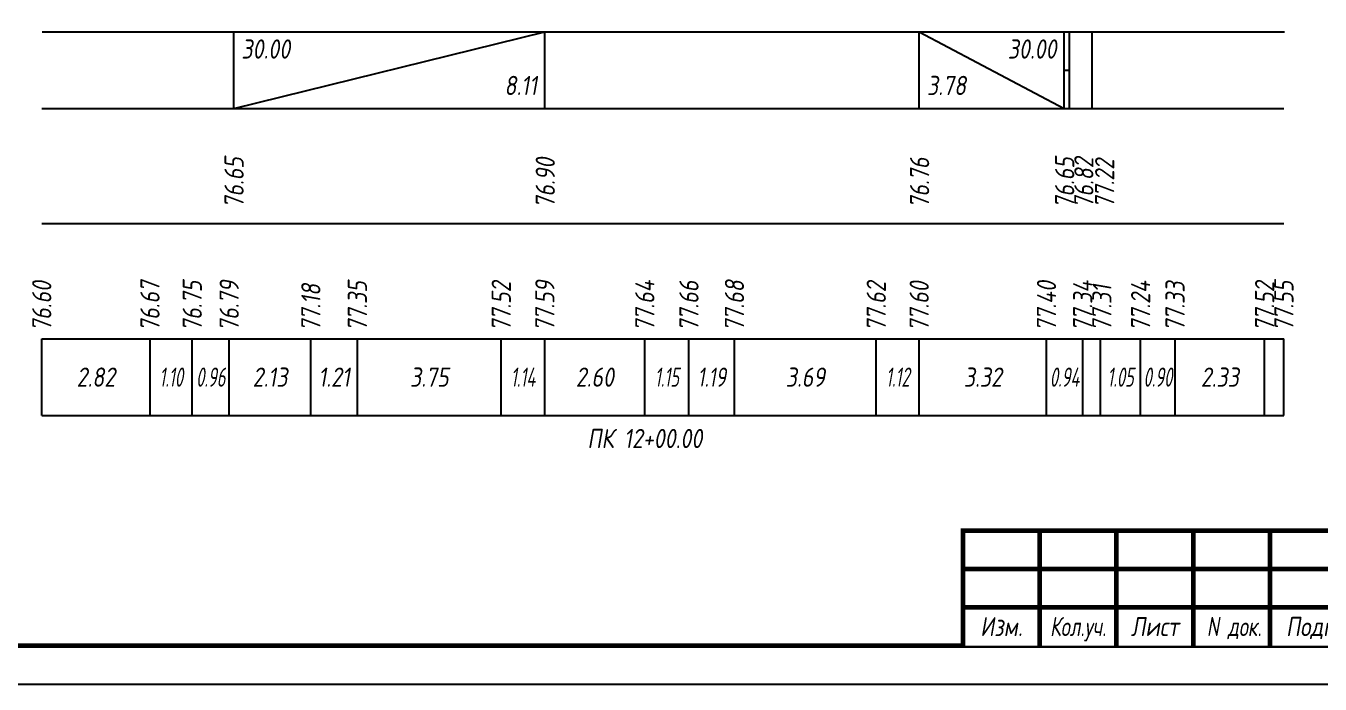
# Model space of a CAD drawing. Extents: x -717 to 1451, y -133302 to 233.
# Drawn here: x 77.9 to 246.5, y -18791.4 to -18705.7 of the extents above; entities that cross this region are included whole.
import ezdxf
from ezdxf.enums import TextEntityAlignment as Align

# ---------------------------------------------------------------- set-up
doc = ezdxf.new("R2010")
doc.units = 0
for name, color, linetype in [('Зарамочное оформление', 7, 'Continuous'), ('Код_510', 7, 'Continuous'), ('Код_516', 1, 'Continuous'), ('Подписи поперечников', 7, 'Continuous'), ('Таблица', 7, 'Continuous')]:
    doc.layers.add(name, color=color, linetype=linetype)
doc.styles.add('М', font='romand.shx', dxfattribs={"width": 0.8, "oblique": 10, "height": 2.5})

# ---------------------------------------------------------------- blocks, each defined once
blk = doc.blocks.new('Штамп')
at = {"linetype": 'Continuous'}
blk.add_wipeout([(199.95, -411.25), (384.95, -411.25), (384.95, -426.25), (199.95, -426.25)], dxfattribs=at).dxf.layer = 'Зарамочное оформление'
at = {"layer": 'Зарамочное оформление', "linetype": 'Continuous', "lineweight": -3, "const_width": 0.6, "flags": 128}
for points in [[(199.95, -426.25), (199.95, -411.25), (384.95, -411.25)], [(209.95, -411.25), (209.95, -426.25)], [(219.95, -411.25), (219.95, -426.25)], [(229.95, -411.25), (229.95, -426.25)], [(239.95, -411.25), (239.95, -426.25)], [(199.95, -416.25), (264.95, -416.25)], [(199.95, -421.25), (264.95, -421.25)]]:
    blk.add_lwpolyline(points, dxfattribs=at)
at = {"layer": 'Зарамочное оформление', "linetype": 'Continuous', "style": 'М', "oblique": 10}
for s, width, p in [('Изм.', 0.8, (204.95, -423.75)), ('Кол.уч.', 0.7, (214.95, -423.75)), ('Лист', 0.8, (224.95, -423.75)), ('N док.', 0.7, (235.28, -423.75)), ('Подпись', 0.8, (247.45, -423.75))]:
    blk.add_text(s, height=2.5, dxfattribs=dict(at, width=width)).set_placement(p, align=Align.MIDDLE_CENTER)
blk = doc.blocks.new('шифр')
blk.add_blockref('Штамп', (0, -18420))

msp = doc.modelspace()

# ---------------------------------------------------------------- linework, layer by layer
at = {"flags": 128}
msp.add_lwpolyline([(-30.054, -18791.421), (389.946, -18791.421), (389.946, -18494.421), (-30.054, -18494.421)], close=True, dxfattribs=at)
at = {"const_width": 0.6, "flags": 128}
msp.add_lwpolyline([(-10.054, -18786.421), (384.946, -18786.421), (384.946, -18499.421), (-10.054, -18499.421)], close=True, dxfattribs=at)
at = {"layer": 'Код_510'}
for p, q in [((79.946, -18756.421), (79.946, -18746.421)), ((94.046, -18756.421), (94.046, -18746.421)), ((99.552, -18756.421), (99.552, -18746.421)), ((104.365, -18756.421), (104.365, -18746.421)), ((115.001, -18756.421), (115.001, -18746.421)), ((121.065, -18756.421), (121.065, -18746.421)), ((139.805, -18756.421), (139.805, -18746.421)), ((145.484, -18756.421), (145.484, -18746.421)), ((158.507, -18756.421), (158.507, -18746.421)), ((164.259, -18756.421), (164.259, -18746.421)), ((170.189, -18756.421), (170.189, -18746.421)), ((188.659, -18756.421), (188.659, -18746.421)), ((194.252, -18756.421), (194.252, -18746.421)), ((210.836, -18756.421), (210.836, -18746.421)), ((215.552, -18756.421), (215.552, -18746.421)), ((215.557, -18756.421), (215.557, -18746.421)), ((217.857, -18756.421), (217.857, -18746.421)), ((223.098, -18756.421), (223.098, -18746.421)), ((227.586, -18756.421), (227.586, -18746.421)), ((239.253, -18756.421), (239.253, -18746.421)), ((241.766, -18756.421), (241.766, -18746.421))]:
    msp.add_line(p, q, dxfattribs=at)
at = {"layer": 'Код_516'}
for p, q in [((104.946, -18716.421), (104.946, -18706.421)), ((104.946, -18716.421), (145.484, -18706.421)), ((145.484, -18716.421), (145.484, -18706.421)), ((194.252, -18716.421), (194.252, -18706.421)), ((194.252, -18706.421), (213.148, -18716.421)), ((213.148, -18716.421), (213.148, -18706.421)), ((213.148, -18716.421), (213.148, -18706.421)), ((213.83, -18716.421), (213.83, -18706.421)), ((216.766, -18716.421), (216.766, -18706.421)), ((213.148, -18711.421), (213.83, -18711.421))]:
    msp.add_line(p, q, dxfattribs=at)
at = {"layer": 'Таблица'}
for p, q in [((80, -18706.421), (241.82, -18706.421)), ((79.946, -18716.421), (241.766, -18716.421)), ((79.946, -18731.421), (241.766, -18731.421)), ((79.946, -18746.421), (241.766, -18746.421)), ((79.946, -18756.421), (241.766, -18756.421))]:
    msp.add_line(p, q, dxfattribs=at)

# ---------------------------------------------------------------- texts
at = {"layer": 'Код_510', "style": 'М', "oblique": 10, "width": 0.8}
for s, p in [('76.67', (94.046, -18745.421)), ('76.75', (99.552, -18745.421)), ('77.35', (121.065, -18745.421)), ('77.68', (170.189, -18745.421)), ('77.55', (241.766, -18745.421)), ('76.60', (79.946, -18745.421)), ('76.79', (104.365, -18745.421)), ('77.18', (115.001, -18745.421)), ('77.52', (139.805, -18745.421)), ('77.59', (145.484, -18745.421)), ('77.64', (158.507, -18745.421)), ('77.66', (164.259, -18745.421)), ('77.62', (188.659, -18745.421)), ('77.60', (194.252, -18745.421)), ('77.40', (210.836, -18745.421)), ('77.34', (215.552, -18745.421)), ('77.31', (218.052, -18745.421)), ('77.24', (223.098, -18745.421)), ('77.33', (227.586, -18745.421)), ('77.52', (239.253, -18745.421))]:
    msp.add_text(s, height=2.5, rotation=90, dxfattribs=at).set_placement(p, align=Align.MIDDLE_LEFT)
at = {"layer": 'Код_510', "style": 'М', "oblique": 10}
for s, width, p in [('2.82', 0.8, (86.996, -18751.421)), ('1.10', 0.6, (96.799, -18751.421)), ('0.96', 0.6, (101.959, -18751.421)), ('2.13', 0.8, (109.683, -18751.421)), ('1.21', 0.8, (118.033, -18751.421)), ('3.75', 0.8, (130.435, -18751.421)), ('1.14', 0.6, (142.645, -18751.421)), ('2.60', 0.8, (151.996, -18751.421)), ('1.15', 0.6, (161.383, -18751.421)), ('1.19', 0.7, (167.224, -18751.421)), ('3.69', 0.8, (179.424, -18751.421)), ('1.12', 0.6, (191.455, -18751.421)), ('3.32', 0.8, (202.544, -18751.421)), ('0.94', 0.6, (213.194, -18751.421)), ('1.05', 0.6, (220.477, -18751.421)), ('0.90', 0.6, (225.342, -18751.421)), ('2.33', 0.8, (233.419, -18751.421))]:
    msp.add_text(s, height=2.5, dxfattribs=dict(at, width=width)).set_placement(p, align=Align.MIDDLE_CENTER)
at = {"layer": 'Код_516', "style": 'М', "oblique": 10, "width": 0.8}
msp.add_text('30.00', height=2.5, dxfattribs=at).set_placement((105.946, -18707.421), align=Align.TOP_LEFT)
msp.add_text('30.00', height=2.5, dxfattribs=at).set_placement((212.148, -18707.421), align=Align.TOP_RIGHT)
msp.add_text('8.11', height=2.5, dxfattribs=at).set_placement((144.484, -18715.421), align=Align.BOTTOM_RIGHT)
msp.add_text('3.78', height=2.5, dxfattribs=at).set_placement((195.252, -18715.421), align=Align.BOTTOM_LEFT)
for s, p in [('76.65', (105, -18729.371)), ('76.90', (145.539, -18729.371)), ('76.76', (194.306, -18729.371)), ('76.65', (213.203, -18729.371)), ('76.82', (215.703, -18729.371)), ('77.22', (218.414, -18729.371))]:
    msp.add_text(s, height=2.5, rotation=90, dxfattribs=at).set_placement(p, align=Align.MIDDLE_LEFT)
at = {"layer": 'Подписи поперечников', "style": 'М', "oblique": 10, "width": 0.8}
msp.add_text('ПК 12+00.00', height=2.5, dxfattribs=at).set_placement((158.507, -18761.421), align=Align.BOTTOM_CENTER)

# ---------------------------------------------------------------- next in the draw order: block references
msp.add_blockref('шифр', (0, 59.829))

doc.saveas('drawing.dxf')
